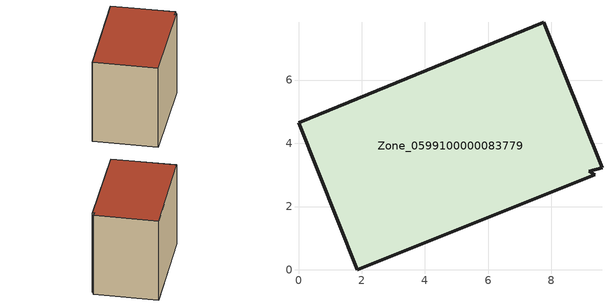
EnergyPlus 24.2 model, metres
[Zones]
Zone_0599100000083779
 floor ground (C_G): 0,4.65 7.76,7.83 9.6,3.23 9.2,3.11 9.38,3.01 1.86,0 z0.18
 wall outside (C_F): 7.76,7.83 0,4.65 1.86,0 9.38,3.01 9.2,3.11 9.6,3.23 7.76,7.83 z0.18:7.01
 roof outside (C_R): 0,4.65 1.86,0 9.38,3.01 9.2,3.11 9.6,3.23 7.76,7.83 z7.01
[BUILDING]
Pand.0599100000083779: North Axis=0; Terrain=City; Loads Convergence Tolerance Value=0.04; Temperature Convergence Tolerance Value=0.4; Solar Distribution=FullExterior; Maximum Number of Warmup Days=25; Minimum Number of Warmup Days=1
[Site:Location]
Rotterdam.The.Hague.AP_ZH_NLD Design_Conditions: Latitude=51.96; Longitude=4.45; Time Zone=1; Elevation=-4.5
[SITE:GROUNDTEMPERATURE:BUILDINGSURFACE]
18, 18, 18, 18, 18, 18, 18, 18, 18, 18, 18, 18
[MATERIAL] Thermal Absorptance=0.9; Solar Absorptance=0.7; Visible Absorptance=0.7
Name | Roughness | Thickness | Conductivity | Density | Specific Heat
G.TC.1946 | MediumSmooth | 0.15 | 1 | 540 | 1210
F.TC.1946 | Rough | 0.3 | 0.857143 | 1920 | 840
R.TC.1946 | MediumRough | 0.2 | 0.909091 | 1500 | 1000
[CONSTRUCTION]
C_G: G.TC.1946
C_F: F.TC.1946
C_R: R.TC.1946
[ZONE]
Zone_0599100000083779: Type=1; Multiplier=1; Ceiling Height=Autocalculate; Volume=Autocalculate; Floor Area=autocalculate; Part of Total Floor Area=Yes
[ZONEINFILTRATION:DESIGNFLOWRATE]
Infil_Zone_0599100000083779: Zone or ZoneList or Space or SpaceList=Zone_0599100000083779; Schedule=AlwaysOn; Design Flow Rate Calculation Method=Flow/Area; Flow Rate per Floor Area=0.003; Constant Term Coefficient=1; Temperature Term Coefficient=0; Velocity Term Coefficient=0; Velocity Squared Term Coefficient=0
[HVACTEMPLATE:ZONE:IDEALLOADSAIRSYSTEM]
Zone_0599100000083779: Maximum Heating Supply Air Temperature=50; Minimum Cooling Supply Air Temperature=13; Maximum Heating Supply Air Humidity Ratio=0.0156; Minimum Cooling Supply Air Humidity Ratio=0.0077; Heating Limit=NoLimit; Cooling Limit=NoLimit; Dehumidification Control Type=ConstantSensibleHeatRatio; Cooling Sensible Heat Ratio=0.7; Dehumidification Setpoint=60; Humidification Control Type=None; Humidification Setpoint=30; Outdoor Air Method=None; Outdoor Air Flow Rate per Person=0.00944; Outdoor Air Flow Rate per Zone Floor Area=0; Outdoor Air Flow Rate per Zone=0; Demand Controlled Ventilation Type=None; Outdoor Air Economizer Type=NoEconomizer; Heat Recovery Type=None; Sensible Heat Recovery Effectiveness=0.7; Latent Heat Recovery Effectiveness=0.65
[ZONECONTROL:THERMOSTAT]
ThermostatControl_Zone_0599100000083779: Zone or ZoneList=Zone_0599100000083779; Control Type Schedule=DualSetpointControlType; Control 1=Thermostat_Zone_0599100000083779; Temperature Difference Between Cutout And Setpoint=0
[THERMOSTATSETPOINT:DUALSETPOINT]
Thermostat_Zone_0599100000083779: Heating Setpoint Temperature Schedule=HeatingSetpoint_Zone_0599100000083779; Cooling Setpoint Temperature Schedule=CoolingSetpoint_Zone_0599100000083779
[SCHEDULE:COMPACT]
HeatingSetpoint_Zone_0599100000083779: Through: 12/31, For: AllDays, Until: 24:00, 21
CoolingSetpoint_Zone_0599100000083779: Through: 12/31, For: AllDays, Until: 24:00, 24
DualSetpointControlType: Through: 12/31, For: AllDays, Until: 24:00, 4
AlwaysOn: Through: 12/31, For: AllDays, Until: 24:00, 1
